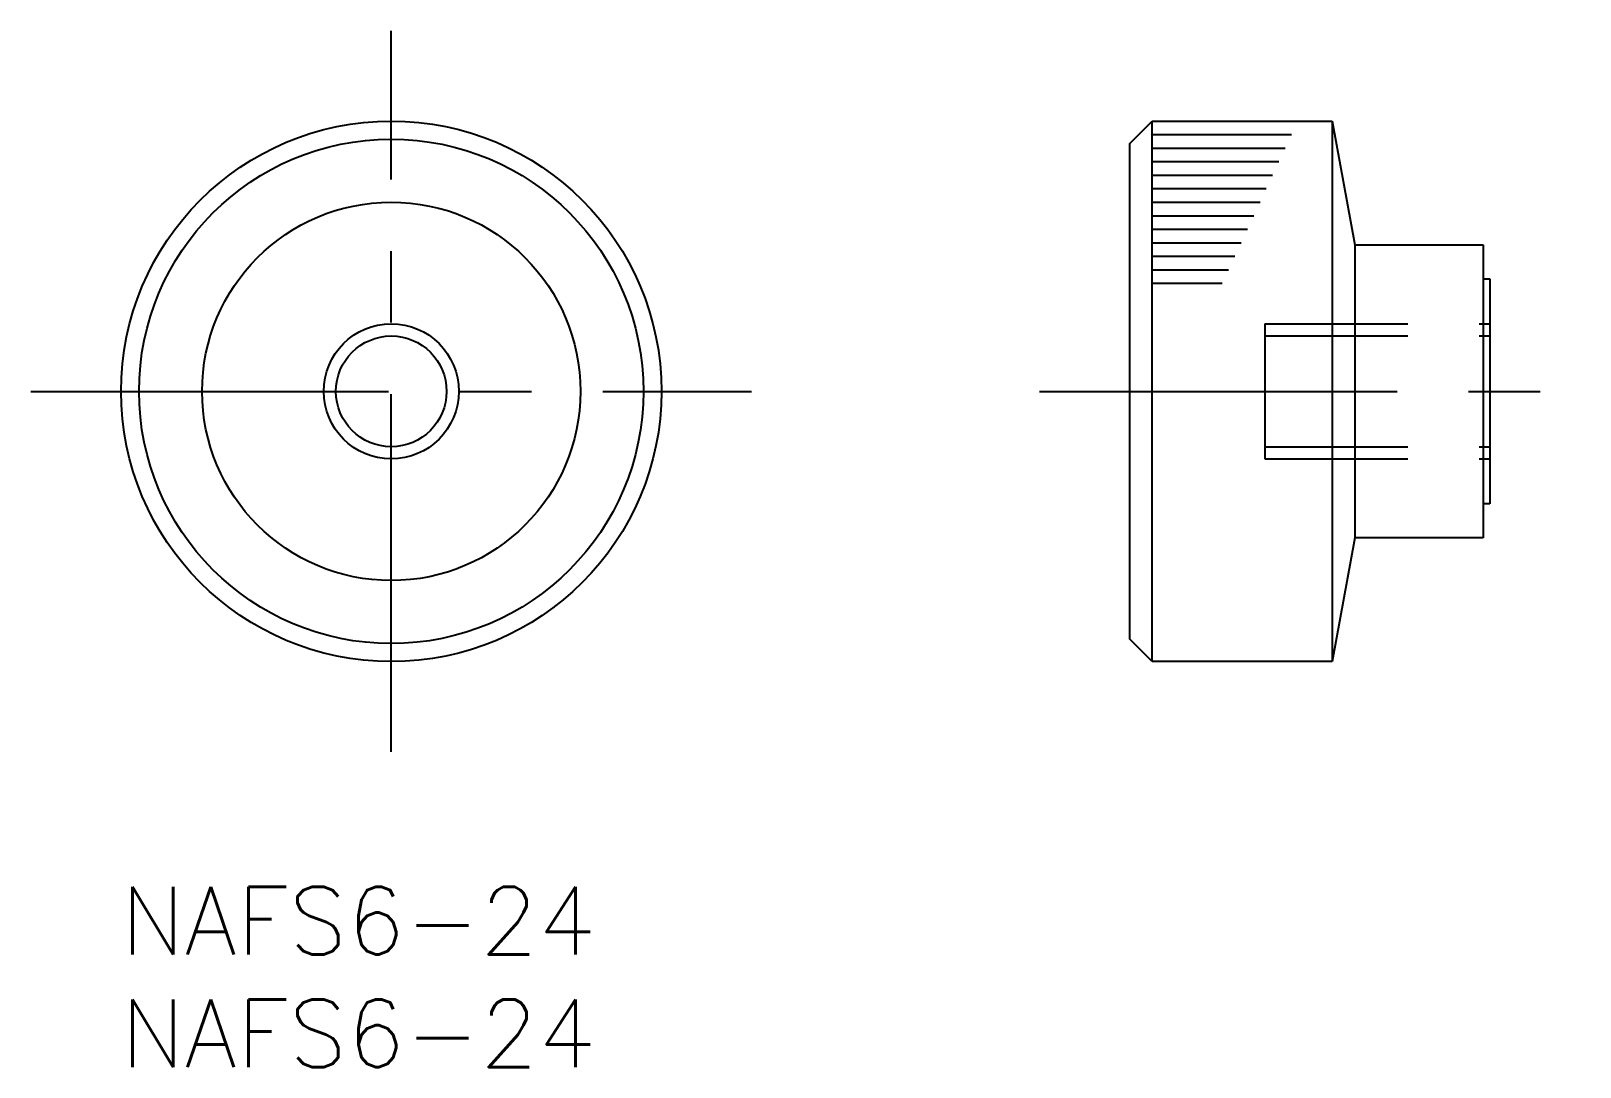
# Model space of a CAD drawing. Extents: x -4 to 64.8, y -8 to 38.
import ezdxf

# ---------------------------------------------------------------- set-up
doc = ezdxf.new("R2010")
doc.units = 0
doc.header["$LTSCALE"] = 0.5
doc.linetypes.add('CENTER', pattern=[50.8, 31.75, -6.35, 6.35, -6.35])
doc.linetypes.add('DASHED', pattern=[19.05, 12.7, -6.35])
for name, color, linetype in [('MSM_CENTER', 1, 'CENTER'), ('MSM_CONTINUOUS', 7, 'CONTINUOUS'), ('MSM_DASHED', 4, 'DASHED'), ('MSM_NARROW', 5, 'CONTINUOUS'), ('MSM_PART_NUMBER', 7, 'CONTINUOUS')]:
    doc.layers.add(name, color=color, linetype=linetype)
doc.styles.get("Standard").update_dxf_attribs({"font": 'txt.shx', "height": 3, "bigfont": 'bigfont.shx'})

# ---------------------------------------------------------------- blocks, each defined once
blk = doc.blocks.new('*U3')
at = {"layer": 'MSM_PART_NUMBER'}
blk.add_text('NAFS6-24', height=3, dxfattribs=at).set_placement((0, -3))
blk = doc.blocks.new('*U4')
at = {"layer": 'MSM_PART_NUMBER'}
blk.add_text('NAFS6-24', height=3, dxfattribs=at).set_placement((0, -8))

msp = doc.modelspace()

# ---------------------------------------------------------------- linework, layer by layer
at = {"layer": 'MSM_CENTER'}
for p, q in [((12, 6), (12, 38)), ((-4, 22), (28, 22)), ((40.794, 22), (64.794, 22))]:
    msp.add_line(p, q, dxfattribs=at)
at = {"layer": 'MSM_CONTINUOUS'}
for p, q in [((44.794, 33), (45.794, 34)), ((45.794, 10), (45.794, 34)), ((45.794, 34), (53.794, 34)), ((53.794, 34), (53.794, 10)), ((53.794, 34), (54.794, 28.5)), ((44.794, 11), (44.794, 33)), ((54.794, 28.5), (54.794, 15.5)), ((54.794, 28.5), (60.494, 28.5)), ((60.494, 28.5), (60.494, 15.5)), ((60.494, 27), (60.794, 27)), ((60.794, 27), (60.794, 17)), ((60.794, 17), (60.494, 17)), ((54.794, 15.5), (53.794, 10)), ((60.494, 15.5), (54.794, 15.5)), ((45.794, 10), (44.794, 11)), ((53.794, 10), (45.794, 10))]:
    msp.add_line(p, q, dxfattribs=at)
for radius in [12, 11.2, 8.4, 2.458]:
    msp.add_circle((12, 22), radius, dxfattribs=at)
at = {"layer": 'MSM_DASHED'}
for p, q in [((50.794, 25), (60.794, 25)), ((50.794, 25), (50.794, 19)), ((54.794, 25), (54.794, 19)), ((50.794, 24.458), (60.794, 24.458)), ((50.794, 19.541), (60.794, 19.541)), ((50.794, 19), (60.794, 19))]:
    msp.add_line(p, q, dxfattribs=at)
at = {"layer": 'MSM_NARROW'}
for p, q in [((45.794, 33.4), (51.98, 33.4)), ((45.794, 32.8), (51.701, 32.8)), ((45.794, 32.2), (51.421, 32.2)), ((45.794, 31.6), (51.141, 31.6)), ((45.794, 31), (50.861, 31)), ((45.794, 30.4), (50.582, 30.4)), ((45.794, 29.8), (50.302, 29.8)), ((45.794, 29.2), (50.022, 29.2)), ((45.794, 28.6), (49.742, 28.6)), ((45.794, 28), (49.462, 28)), ((45.794, 27.4), (49.183, 27.4)), ((45.794, 26.8), (48.903, 26.8))]:
    msp.add_line(p, q, dxfattribs=at)
msp.add_circle((12, 22), 3, dxfattribs=at)

# ---------------------------------------------------------------- block references
at = {"layer": 'MSM_CONTINUOUS'}
for name in ['*U3', '*U4']:
    msp.add_blockref(name, (0, 0), dxfattribs=at)

doc.saveas('drawing.dxf')
